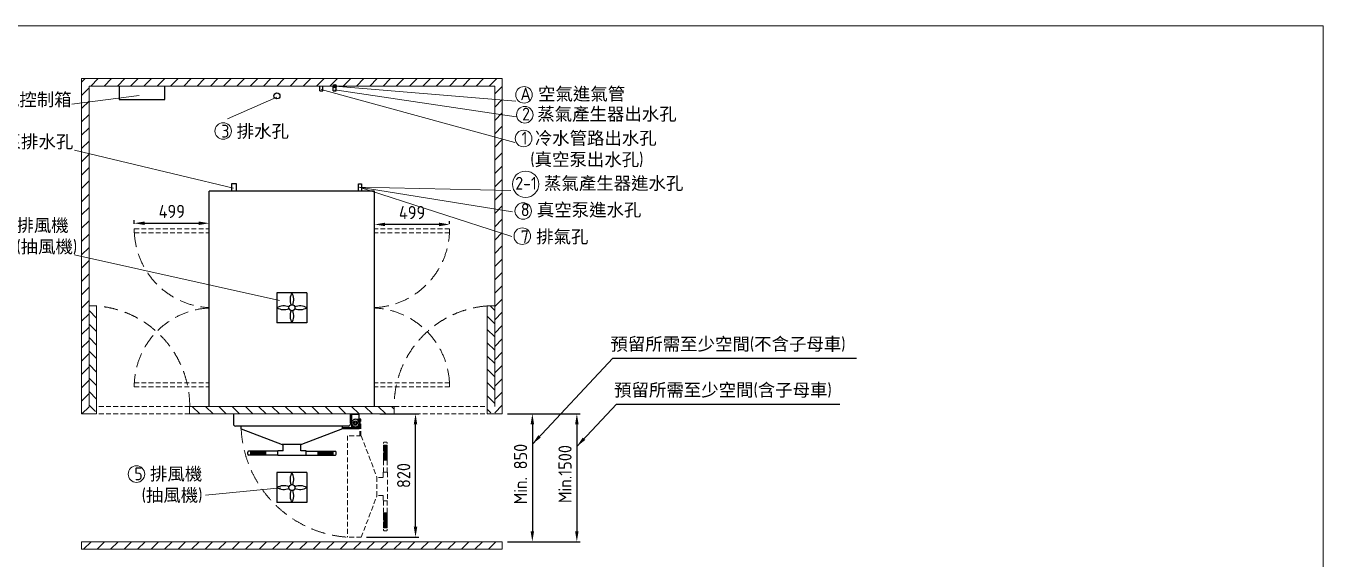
# Model space of a CAD drawing. Header units: millimetres. Extents: x -5848 to 27629, y 65 to 20714.
# Drawn here: x 18998 to 27629, y 5790 to 9335 of the extents above; entities that cross this region are included whole.
import ezdxf

# ---------------------------------------------------------------- set-up
doc = ezdxf.new("R2010")
doc.units = ezdxf.units.MM
doc.header["$MEASUREMENT"] = 0
doc.linetypes.add('HIDDEN', pattern=[9.525, 6.35, -3.175])
doc.layers.get('0').update_dxf_attribs({"lineweight": 25})
for name, color, linetype, lineweight in [('D', 3, 'Continuous', 13), ('F', 7, 'Continuous', 15), ('H', 2, 'HIDDEN', 15), ('S', 4, 'Continuous', 15)]:
    doc.layers.add(name, color=color, linetype=linetype, lineweight=lineweight)
doc.styles.get("Standard").update_dxf_attribs({"font": 'KAIU.TTF'})
doc.styles.add('STU25', font='isocp2.shx')
doc.dimstyles.new('STU25', dxfattribs={"dimscale": 35, "dimtxt": 2.5, "dimasz": 2, "dimexe": 0.6, "dimexo": 1, "dimgap": 1, "dimtad": 1, "dimdsep": 46, "dimtxsty": 'STU25', "dimcen": 2, "dimazin": 2, "dimtfac": 1, "dimtmove": 0, "dimatfit": 3, "dimfxl": 0, "dimtolj": 1, "dimtzin": 0, "dimarcsym": 0})
doc.dimstyles.new('STU25$7', dxfattribs={"dimscale": 35, "dimtxt": 2.5, "dimasz": 2, "dimexe": 1.25, "dimexo": 0.625, "dimgap": 1, "dimtad": 0, "dimdec": 4, "dimdsep": 46, "dimtxsty": 'STU25', "dimcen": 2.5, "dimazin": 2, "dimtfac": 1, "dimtdec": 4, "dimtmove": 0, "dimatfit": 3, "dimfxl": 0, "dimtolj": 1, "dimtzin": 0, "dimarcsym": 0})
pattern_1 = [(315, (238258.92, 22968.32), (44.194174, 44.194174), [])]

# ---------------------------------------------------------------- blocks, each defined once
blk = doc.blocks.new('*D13')
at = {"layer": 'D', "color": 0, "lineweight": -2}
for p, q in [((22203.1, 6755), (22388.9, 6755)), ((22367.9, 6685), (22367.9, 5975)), ((22203.1, 5905), (22388.9, 5905))]:
    blk.add_line(p, q, dxfattribs=at)
at = {"layer": 'D', "color": 0}
for points in [[(22379.6, 6685), (22356.2, 6685), (22367.9, 6755)], [(22356.2, 5975), (22379.6, 5975), (22367.9, 5905)]]:
    blk.add_solid(points, dxfattribs=at)
at = {"layer": 'Defpoints', "color": 0}
for p in [(22168.1, 6755), (22168.1, 5905), (22367.9, 5905)]:
    blk.add_point(p, dxfattribs=at)
at = {"layer": 'D', "color": 0, "insert": (22289.1, 6355), "char_height": 87.5, "attachment_point": 5, "rotation": 90, "style": 'STU25'}
blk.add_mtext('\\A1;{\\Fisocp2.shx;Min. 850}', dxfattribs=at)
blk = doc.blocks.new('*D14')
at = {"layer": 'D', "color": 0, "lineweight": -2}
for p, q in [((22203.1, 6755), (22685, 6755)), ((22664, 6685), (22664, 5975)), ((22203.1, 5905), (22685, 5905))]:
    blk.add_line(p, q, dxfattribs=at)
at = {"layer": 'D', "color": 0}
for points in [[(22675.7, 6685), (22652.3, 6685), (22664, 6755)], [(22652.3, 5975), (22675.7, 5975), (22664, 5905)]]:
    blk.add_solid(points, dxfattribs=at)
at = {"layer": 'Defpoints', "color": 0}
for p in [(22168.1, 6755), (22168.1, 5905), (22664, 5905)]:
    blk.add_point(p, dxfattribs=at)
at = {"layer": 'D', "color": 0, "insert": (22585.3, 6355), "char_height": 87.5, "attachment_point": 5, "rotation": 90, "style": 'STU25'}
blk.add_mtext('\\A1;{\\Fisocp2.shx;Min.1500}', dxfattribs=at)
blk = doc.blocks.new('*D16')
at = {"layer": 'D', "color": 0, "lineweight": -2}
for p, q in [((21353.1, 6755), (21611.5, 6755)), ((21590.5, 6005), (21590.5, 6685)), ((21264.3, 5935), (21611.5, 5935))]:
    blk.add_line(p, q, dxfattribs=at)
at = {"layer": 'D', "color": 0}
for points in [[(21602.1, 6685), (21578.8, 6685), (21590.5, 6755)], [(21578.8, 6005), (21602.1, 6005), (21590.5, 5935)]]:
    blk.add_solid(points, dxfattribs=at)
at = {"layer": 'Defpoints', "color": 0}
for p in [(21318.1, 6755), (21590.5, 6755), (21229.3, 5935)]:
    blk.add_point(p, dxfattribs=at)
at = {"layer": 'D', "color": 0, "insert": (21511.7, 6345), "char_height": 87.5, "attachment_point": 5, "rotation": 90, "style": 'STU25'}
blk.add_mtext('\\A1;820', dxfattribs=at)
blk = doc.blocks.new('*D18')
at = {"layer": 'D', "color": 0, "lineweight": -2}
for p, q in [((21318.1, 8020), (21318.1, 8036)), ((21817.1, 8020), (21817.1, 8036)), ((21747.1, 8015), (21388.1, 8015))]:
    blk.add_line(p, q, dxfattribs=at)
at = {"layer": 'D', "color": 0}
for points in [[(21388.1, 8026.6), (21388.1, 8003.3), (21318.1, 8015)], [(21747.1, 8003.3), (21747.1, 8026.6), (21817.1, 8015)]]:
    blk.add_solid(points, dxfattribs=at)
at = {"layer": 'Defpoints', "color": 0}
for p in [(21318.1, 8015), (21318.1, 7985), (21817.1, 7985)]:
    blk.add_point(p, dxfattribs=at)
at = {"layer": 'D', "color": 0, "insert": (21567.6, 8093.7), "char_height": 87.5, "attachment_point": 5, "style": 'STU25'}
blk.add_mtext('\\A1;499', dxfattribs=at)
blk = doc.blocks.new('*D19')
at = {"layer": 'D', "color": 0, "lineweight": -2}
for p, q in [((19719.1, 8020), (19719.1, 8043.9)), ((20218.1, 8020), (20218.1, 8043.9)), ((19789.1, 8022.9), (20148.1, 8022.9))]:
    blk.add_line(p, q, dxfattribs=at)
at = {"layer": 'D', "color": 0}
for points in [[(19789.1, 8034.5), (19789.1, 8011.2), (19719.1, 8022.9)], [(20148.1, 8011.2), (20148.1, 8034.5), (20218.1, 8022.9)]]:
    blk.add_solid(points, dxfattribs=at)
at = {"layer": 'Defpoints', "color": 0}
for p in [(19719.1, 7985), (20218.1, 8022.9), (20218.1, 7985)]:
    blk.add_point(p, dxfattribs=at)
at = {"layer": 'D', "color": 0, "insert": (19968.6, 8101.6), "char_height": 87.5, "attachment_point": 5, "style": 'STU25'}
blk.add_mtext('\\A1;499', dxfattribs=at)

msp = doc.modelspace()

# ---------------------------------------------------------------- hatches: boundary and pattern name
msp.add_hatch(color=256).paths.add_polyline_path([(21053.133, 8945.712, 1), (21053.133, 8924.19, 1)])
at = {"layer": 'H', "ltscale": 5}
h = msp.add_hatch(dxfattribs=at)
h.set_pattern_fill('ANSI31', color=256, scale=500, style=0)
h.set_pattern_definition([(45, (238258.92, 22968.32), (-44.194174, 44.194174), [])])
h.paths.add_polyline_path([(19418.133, 8934.951), (21042.372, 8934.951, -1), (21063.894, 8934.951), (22118.133, 8934.951), (22118.133, 6804.951), (22118.133, 6754.951), (22168.133, 6754.951), (22168.133, 8984.951), (19368.133, 8984.951), (19368.133, 6754.951), (19418.133, 6754.951), (19418.133, 6804.951), (19418.133, 7474.166)])
h = msp.add_hatch(dxfattribs=at)
h.set_pattern_fill('ANSI31', color=256, scale=20, angle=270, style=0)
h.set_pattern_definition([(315, (253429.08, 22902.813), (44.90128, 44.90128), [])])
h.paths.add_polyline_path([(19418.133, 7474.166), (19418.133, 6804.951), (19443.133, 6761.65), (19468.133, 6776.083), (19468.133, 7474.166)])
h = msp.add_hatch(dxfattribs=at)
h.set_pattern_fill('ANSI31', color=256, scale=500, angle=270, style=0)
h.set_pattern_definition(pattern_1)
h.paths.add_polyline_path([(22118.133, 7474.166), (22118.133, 6804.951), (22093.133, 6761.65), (22068.133, 6776.083), (22068.133, 7474.166)])
h = msp.add_hatch(dxfattribs=at)
h.set_pattern_fill('ANSI31', color=256, scale=500, angle=270, style=0)
h.set_pattern_definition(pattern_1)
h.paths.add_polyline_path([(20087.348, 6804.951), (20087.348, 6754.951), (21448.917, 6754.951), (21448.917, 6804.951)])
h = msp.add_hatch(dxfattribs=at)
h.set_pattern_fill('ANSI31', color=256, scale=20, style=0)
h.set_pattern_definition([(45, (237692.704, 22918.32), (-44.90128, 44.90128), [])])
h.paths.add_polyline_path([(19368.133, 5904.951), (19368.133, 5854.951), (22168.133, 5854.951), (22168.133, 5904.951)])

# ---------------------------------------------------------------- linework, layer by layer
for p, q in [((20954.466, 8902.576), (20954.466, 8934.951)), ((20954.466, 8902.576), (20974.466, 8902.576)), ((20974.466, 8902.576), (20974.466, 8934.951)), ((21043.133, 8902.576), (21043.133, 8934.951)), ((21043.133, 8902.576), (21063.133, 8902.576)), ((21063.133, 8902.576), (21063.133, 8934.951)), ((20365.237, 8285.951), (20365.237, 8235.951)), ((20399.237, 8285.951), (20365.237, 8285.951)), ((20399.237, 8235.951), (20399.237, 8285.951)), ((21211.362, 8285.951), (21231.362, 8285.951)), ((21211.362, 8235.951), (21211.362, 8285.951)), ((21231.362, 8285.951), (21231.362, 8235.951)), ((20218.133, 6804.951), (20218.133, 8235.951)), ((21318.133, 8235.951), (20218.133, 8235.951)), ((21318.133, 6804.951), (21318.133, 8235.951)), ((20668.133, 7560.951), (20668.133, 7360.951)), ((20868.133, 7560.951), (20668.133, 7560.951)), ((20868.133, 7560.951), (20868.133, 7360.951)), ((20868.133, 7360.951), (20668.133, 7360.951)), ((20379.133, 6754.951), (20379.133, 6686.951)), ((21157.133, 6754.951), (21157.133, 6686.951)), ((21157.133, 6693.951), (21157.133, 6749.951)), ((21157.133, 6749.951), (21165.133, 6749.951)), ((21215.133, 6749.951), (21165.133, 6749.951)), ((21165.133, 6749.951), (21165.133, 6693.951)), ((21165.133, 6693.951), (21165.133, 6749.951)), ((21215.133, 6693.951), (21215.133, 6749.951)), ((20421.133, 6673.951), (20392.133, 6673.951)), ((21144.133, 6673.951), (20421.133, 6673.951)), ((20431.133, 6654.831), (20431.133, 6673.951)), ((20431.133, 6654.831), (20704.133, 6550.951)), ((21105.133, 6654.831), (20832.133, 6550.951)), ((21105.133, 6654.831), (21105.133, 6673.951)), ((21105.133, 6664.951), (21215.133, 6664.951)), ((21105.133, 6656.951), (21215.133, 6656.951)), ((21165.133, 6693.951), (21157.133, 6693.951)), ((21165.133, 6693.951), (21165.133, 6664.951)), ((21215.133, 6664.951), (21165.133, 6664.951)), ((21215.133, 6693.951), (21215.133, 6664.951)), ((21215.133, 6656.951), (21215.133, 6664.951)), ((21227.133, 6718.951), (21219.133, 6718.951)), ((21219.133, 6718.951), (21219.133, 6668.951)), ((20474.026, 6487.201), (20474.026, 6500.601)), ((20674.026, 6506.601), (20480.026, 6506.601)), ((20674.026, 6481.201), (20480.026, 6481.201)), ((20494.026, 6495.623), (20505.004, 6506.601)), ((20494.026, 6497.623), (20503.004, 6506.601)), ((20494.026, 6493.623), (20507.004, 6506.601)), ((20494.026, 6489.623), (20511.004, 6506.601)), ((20494.026, 6491.623), (20509.004, 6506.601)), ((20494.026, 6499.623), (20501.004, 6506.601)), ((20494.026, 6505.623), (20495.004, 6506.601)), ((20494.026, 6503.623), (20497.004, 6506.601)), ((20494.026, 6501.623), (20499.004, 6506.601)), ((20494.026, 6483.623), (20517.004, 6506.601)), ((20494.026, 6485.623), (20515.004, 6506.601)), ((20494.026, 6487.623), (20513.004, 6506.601)), ((20494.026, 6481.623), (20519.004, 6506.601)), ((20494.026, 6481.201), (20494.026, 6506.601)), ((20517.84, 6481.201), (20494.026, 6505.014)), ((20515.84, 6481.201), (20494.026, 6503.014)), ((20513.84, 6481.201), (20494.026, 6501.014)), ((20511.84, 6481.201), (20494.026, 6499.014)), ((20509.84, 6481.201), (20494.026, 6497.014)), ((20507.84, 6481.201), (20494.026, 6495.014)), ((20505.84, 6481.201), (20494.026, 6493.014)), ((20503.84, 6481.201), (20494.026, 6491.014)), ((20501.84, 6481.201), (20494.026, 6489.014)), ((20499.84, 6481.201), (20494.026, 6487.014)), ((20497.84, 6481.201), (20494.026, 6485.014)), ((20495.84, 6481.201), (20494.026, 6483.014)), ((20519.84, 6481.201), (20494.44, 6506.601)), ((20495.604, 6481.201), (20521.004, 6506.601)), ((20521.84, 6481.201), (20496.44, 6506.601)), ((20497.604, 6481.201), (20523.004, 6506.601)), ((20523.84, 6481.201), (20498.44, 6506.601)), ((20499.604, 6481.201), (20525.004, 6506.601)), ((20525.84, 6481.201), (20500.44, 6506.601)), ((20501.604, 6481.201), (20527.004, 6506.601)), ((20527.84, 6481.201), (20502.44, 6506.601)), ((20503.604, 6481.201), (20529.004, 6506.601)), ((20529.84, 6481.201), (20504.44, 6506.601)), ((20505.604, 6481.201), (20531.004, 6506.601)), ((20531.84, 6481.201), (20506.44, 6506.601)), ((20507.604, 6481.201), (20533.004, 6506.601)), ((20533.84, 6481.201), (20508.44, 6506.601)), ((20509.604, 6481.201), (20535.004, 6506.601)), ((20535.84, 6481.201), (20510.44, 6506.601)), ((20511.604, 6481.201), (20537.004, 6506.601)), ((20537.84, 6481.201), (20512.44, 6506.601)), ((20513.604, 6481.201), (20539.004, 6506.601)), ((20539.84, 6481.201), (20514.44, 6506.601)), ((20515.604, 6481.201), (20541.004, 6506.601)), ((20541.84, 6481.201), (20516.44, 6506.601)), ((20517.604, 6481.201), (20543.004, 6506.601)), ((20543.84, 6481.201), (20518.44, 6506.601)), ((20519.604, 6481.201), (20545.004, 6506.601)), ((20545.84, 6481.201), (20520.44, 6506.601)), ((20521.604, 6481.201), (20547.004, 6506.601)), ((20547.84, 6481.201), (20522.44, 6506.601)), ((20523.604, 6481.201), (20549.004, 6506.601)), ((20549.84, 6481.201), (20524.44, 6506.601)), ((20525.604, 6481.201), (20551.004, 6506.601)), ((20551.84, 6481.201), (20526.44, 6506.601)), ((20527.604, 6481.201), (20553.004, 6506.601)), ((20553.84, 6481.201), (20528.44, 6506.601)), ((20529.604, 6481.201), (20555.004, 6506.601)), ((20555.84, 6481.201), (20530.44, 6506.601)), ((20531.604, 6481.201), (20557.004, 6506.601)), ((20557.84, 6481.201), (20532.44, 6506.601)), ((20533.604, 6481.201), (20559.004, 6506.601)), ((20559.84, 6481.201), (20534.44, 6506.601)), ((20535.604, 6481.201), (20561.004, 6506.601)), ((20561.84, 6481.201), (20536.44, 6506.601)), ((20537.604, 6481.201), (20563.004, 6506.601)), ((20563.84, 6481.201), (20538.44, 6506.601)), ((20539.604, 6481.201), (20565.004, 6506.601)), ((20565.84, 6481.201), (20540.44, 6506.601)), ((20541.604, 6481.201), (20567.004, 6506.601)), ((20567.84, 6481.201), (20542.44, 6506.601)), ((20543.604, 6481.201), (20569.004, 6506.601)), ((20569.84, 6481.201), (20544.44, 6506.601)), ((20545.604, 6481.201), (20571.004, 6506.601)), ((20571.84, 6481.201), (20546.44, 6506.601)), ((20547.604, 6481.201), (20573.004, 6506.601)), ((20573.84, 6481.201), (20548.44, 6506.601)), ((20549.604, 6481.201), (20575.004, 6506.601)), ((20575.84, 6481.201), (20550.44, 6506.601)), ((20551.604, 6481.201), (20577.004, 6506.601)), ((20577.84, 6481.201), (20552.44, 6506.601)), ((20553.604, 6481.201), (20579.004, 6506.601)), ((20579.84, 6481.201), (20554.44, 6506.601)), ((20555.604, 6481.201), (20581.004, 6506.601)), ((20581.84, 6481.201), (20556.44, 6506.601)), ((20557.604, 6481.201), (20583.004, 6506.601)), ((20583.84, 6481.201), (20558.44, 6506.601)), ((20559.604, 6481.201), (20585.004, 6506.601)), ((20585.84, 6481.201), (20560.44, 6506.601)), ((20561.604, 6481.201), (20587.004, 6506.601)), ((20587.84, 6481.201), (20562.44, 6506.601)), ((20563.604, 6481.201), (20589.004, 6506.601)), ((20589.84, 6481.201), (20564.44, 6506.601)), ((20565.604, 6481.201), (20591.004, 6506.601)), ((20591.84, 6481.201), (20566.44, 6506.601)), ((20567.604, 6481.201), (20593.004, 6506.601)), ((20593.84, 6481.201), (20568.44, 6506.601)), ((20569.604, 6481.201), (20594.026, 6505.623)), ((20594.026, 6483.014), (20570.44, 6506.601)), ((20571.604, 6481.201), (20594.026, 6503.623)), ((20594.026, 6485.014), (20572.44, 6506.601)), ((20573.604, 6481.201), (20594.026, 6501.623)), ((20594.026, 6487.014), (20574.44, 6506.601)), ((20575.604, 6481.201), (20594.026, 6499.623)), ((20594.026, 6489.014), (20576.44, 6506.601)), ((20577.604, 6481.201), (20594.026, 6497.623)), ((20594.026, 6491.014), (20578.44, 6506.601)), ((20579.604, 6481.201), (20594.026, 6495.623)), ((20594.026, 6493.014), (20580.44, 6506.601)), ((20581.604, 6481.201), (20594.026, 6493.623)), ((20594.026, 6495.014), (20582.44, 6506.601)), ((20583.604, 6481.201), (20594.026, 6491.623)), ((20594.026, 6497.014), (20584.44, 6506.601)), ((20585.604, 6481.201), (20594.026, 6489.623)), ((20594.026, 6499.014), (20586.44, 6506.601)), ((20587.604, 6481.201), (20594.026, 6487.623)), ((20594.026, 6501.014), (20588.44, 6506.601)), ((20589.604, 6481.201), (20594.026, 6485.623)), ((20594.026, 6503.014), (20590.44, 6506.601)), ((20591.604, 6481.201), (20594.026, 6483.623)), ((20594.026, 6505.014), (20592.44, 6506.601)), ((20594.026, 6481.201), (20594.026, 6506.601)), ((20709.133, 6508.901), (20674.026, 6508.901)), ((20674.026, 6478.901), (20674.026, 6508.901)), ((20674.026, 6481.201), (20674.026, 6506.601)), ((20861.133, 6478.901), (20674.026, 6478.901)), ((20832.133, 6550.951), (20704.133, 6550.951)), ((20709.133, 6508.901), (20709.133, 6550.951)), ((20827.133, 6508.901), (20827.133, 6550.951)), ((20861.133, 6508.901), (20827.133, 6508.901)), ((20863.133, 6480.901), (20863.133, 6506.901)), ((20863.133, 6506.601), (21057.133, 6506.601)), ((20863.133, 6481.201), (21057.133, 6481.201)), ((20943.133, 6489.014), (20960.719, 6506.601)), ((20943.133, 6505.014), (20944.719, 6506.601)), ((20943.133, 6499.014), (20950.719, 6506.601)), ((20943.133, 6501.014), (20948.719, 6506.601)), ((20943.133, 6503.014), (20946.719, 6506.601)), ((20943.133, 6493.014), (20956.719, 6506.601)), ((20943.133, 6495.014), (20954.719, 6506.601)), ((20943.133, 6497.014), (20952.719, 6506.601)), ((20943.133, 6491.014), (20958.719, 6506.601)), ((20943.133, 6481.201), (20943.133, 6506.601)), ((20943.133, 6483.014), (20966.719, 6506.601)), ((20943.133, 6485.014), (20964.719, 6506.601)), ((20943.133, 6487.014), (20962.719, 6506.601)), ((20967.555, 6481.201), (20943.133, 6505.623)), ((20965.555, 6481.201), (20943.133, 6503.623)), ((20963.555, 6481.201), (20943.133, 6501.623)), ((20961.555, 6481.201), (20943.133, 6499.623)), ((20959.555, 6481.201), (20943.133, 6497.623)), ((20957.555, 6481.201), (20943.133, 6495.623)), ((20955.555, 6481.201), (20943.133, 6493.623)), ((20953.555, 6481.201), (20943.133, 6491.623)), ((20951.555, 6481.201), (20943.133, 6489.623)), ((20949.555, 6481.201), (20943.133, 6487.623)), ((20947.555, 6481.201), (20943.133, 6485.623)), ((20945.555, 6481.201), (20943.133, 6483.623)), ((20943.319, 6481.201), (20968.719, 6506.601)), ((20969.555, 6481.201), (20944.155, 6506.601)), ((20945.319, 6481.201), (20970.719, 6506.601)), ((20971.555, 6481.201), (20946.155, 6506.601)), ((20947.319, 6481.201), (20972.719, 6506.601)), ((20973.555, 6481.201), (20948.155, 6506.601)), ((20949.319, 6481.201), (20974.719, 6506.601)), ((20975.555, 6481.201), (20950.155, 6506.601)), ((20951.319, 6481.201), (20976.719, 6506.601)), ((20977.555, 6481.201), (20952.155, 6506.601)), ((20953.319, 6481.201), (20978.719, 6506.601)), ((20979.555, 6481.201), (20954.155, 6506.601)), ((20955.319, 6481.201), (20980.719, 6506.601)), ((20981.555, 6481.201), (20956.155, 6506.601)), ((20957.319, 6481.201), (20982.719, 6506.601)), ((20983.555, 6481.201), (20958.155, 6506.601)), ((20959.319, 6481.201), (20984.719, 6506.601)), ((20985.555, 6481.201), (20960.155, 6506.601)), ((20961.319, 6481.201), (20986.719, 6506.601)), ((20987.555, 6481.201), (20962.155, 6506.601)), ((20963.319, 6481.201), (20988.719, 6506.601)), ((20989.555, 6481.201), (20964.155, 6506.601)), ((20965.319, 6481.201), (20990.719, 6506.601)), ((20991.555, 6481.201), (20966.155, 6506.601)), ((20967.319, 6481.201), (20992.719, 6506.601)), ((20993.555, 6481.201), (20968.155, 6506.601)), ((20969.319, 6481.201), (20994.719, 6506.601)), ((20995.555, 6481.201), (20970.155, 6506.601)), ((20971.319, 6481.201), (20996.719, 6506.601)), ((20997.555, 6481.201), (20972.155, 6506.601)), ((20973.319, 6481.201), (20998.719, 6506.601)), ((20999.555, 6481.201), (20974.155, 6506.601)), ((20975.319, 6481.201), (21000.719, 6506.601)), ((21001.555, 6481.201), (20976.155, 6506.601)), ((20977.319, 6481.201), (21002.719, 6506.601)), ((21003.555, 6481.201), (20978.155, 6506.601)), ((20979.319, 6481.201), (21004.719, 6506.601)), ((21005.555, 6481.201), (20980.155, 6506.601)), ((20981.319, 6481.201), (21006.719, 6506.601)), ((21007.555, 6481.201), (20982.155, 6506.601)), ((20983.319, 6481.201), (21008.719, 6506.601)), ((21009.555, 6481.201), (20984.155, 6506.601)), ((20985.319, 6481.201), (21010.719, 6506.601)), ((21011.555, 6481.201), (20986.155, 6506.601)), ((20987.319, 6481.201), (21012.719, 6506.601)), ((21013.555, 6481.201), (20988.155, 6506.601)), ((20989.319, 6481.201), (21014.719, 6506.601)), ((21015.555, 6481.201), (20990.155, 6506.601)), ((20991.319, 6481.201), (21016.719, 6506.601)), ((21017.555, 6481.201), (20992.155, 6506.601)), ((20993.319, 6481.201), (21018.719, 6506.601)), ((21019.555, 6481.201), (20994.155, 6506.601)), ((20995.319, 6481.201), (21020.719, 6506.601)), ((21021.555, 6481.201), (20996.155, 6506.601)), ((20997.319, 6481.201), (21022.719, 6506.601)), ((21023.555, 6481.201), (20998.155, 6506.601)), ((20999.319, 6481.201), (21024.719, 6506.601)), ((21025.555, 6481.201), (21000.155, 6506.601)), ((21001.319, 6481.201), (21026.719, 6506.601)), ((21027.555, 6481.201), (21002.155, 6506.601)), ((21003.319, 6481.201), (21028.719, 6506.601)), ((21029.555, 6481.201), (21004.155, 6506.601)), ((21005.319, 6481.201), (21030.719, 6506.601)), ((21031.555, 6481.201), (21006.155, 6506.601)), ((21007.319, 6481.201), (21032.719, 6506.601)), ((21033.555, 6481.201), (21008.155, 6506.601)), ((21009.319, 6481.201), (21034.719, 6506.601)), ((21035.555, 6481.201), (21010.155, 6506.601)), ((21011.319, 6481.201), (21036.719, 6506.601)), ((21037.555, 6481.201), (21012.155, 6506.601)), ((21013.319, 6481.201), (21038.719, 6506.601)), ((21039.555, 6481.201), (21014.155, 6506.601)), ((21015.319, 6481.201), (21040.719, 6506.601)), ((21041.555, 6481.201), (21016.155, 6506.601)), ((21017.319, 6481.201), (21042.719, 6506.601)), ((21043.133, 6481.623), (21018.155, 6506.601)), ((21019.319, 6481.201), (21043.133, 6505.014)), ((21043.133, 6483.623), (21020.155, 6506.601)), ((21021.319, 6481.201), (21043.133, 6503.014)), ((21043.133, 6485.623), (21022.155, 6506.601)), ((21023.319, 6481.201), (21043.133, 6501.014)), ((21043.133, 6487.623), (21024.155, 6506.601)), ((21025.319, 6481.201), (21043.133, 6499.014)), ((21043.133, 6489.623), (21026.155, 6506.601)), ((21027.319, 6481.201), (21043.133, 6497.014)), ((21043.133, 6491.623), (21028.155, 6506.601)), ((21029.319, 6481.201), (21043.133, 6495.014)), ((21043.133, 6493.623), (21030.155, 6506.601)), ((21031.319, 6481.201), (21043.133, 6493.014)), ((21043.133, 6495.623), (21032.155, 6506.601)), ((21033.319, 6481.201), (21043.133, 6491.014)), ((21043.133, 6497.623), (21034.155, 6506.601)), ((21035.319, 6481.201), (21043.133, 6489.014)), ((21043.133, 6499.623), (21036.155, 6506.601)), ((21037.319, 6481.201), (21043.133, 6487.014)), ((21043.133, 6501.623), (21038.155, 6506.601)), ((21039.319, 6481.201), (21043.133, 6485.014)), ((21043.133, 6503.623), (21040.155, 6506.601)), ((21041.319, 6481.201), (21043.133, 6483.014)), ((21043.133, 6505.623), (21042.155, 6506.601)), ((21043.133, 6481.201), (21043.133, 6506.601)), ((21063.133, 6487.201), (21063.133, 6500.601)), ((20668.133, 6364.951), (20668.133, 6164.951)), ((20868.133, 6364.951), (20668.133, 6364.951)), ((20868.133, 6364.951), (20868.133, 6164.951)), ((20868.133, 6164.951), (20668.133, 6164.951))]:
    msp.add_line(p, q)
msp.add_lwpolyline([(19618.83, 8934.951), (19618.83, 8845.353), (19923.518, 8845.353), (19923.518, 8934.951)])
for centre, radius in [((21053.133, 8934.951), 10.761), ((20668.133, 8869.951), 20), ((20768.133, 7460.951), 20), ((20768.133, 7460.951), 20), ((20768.133, 7460.951), 20), ((20768.133, 7460.951), 20), ((21190.133, 6693.951), 14), ((21190.133, 6693.951), 8), ((20768.133, 6264.951), 20), ((20768.133, 6264.951), 20), ((20768.133, 6264.951), 20), ((20768.133, 6264.951), 20)]:
    msp.add_circle(centre, radius)
for centre, radius, start, end in [((20849.157, 7515.075), 93.11, 150.4818019, 201.9770324), ((20687.108, 7515.075), 93.11, 338.0229676, 29.5181981), ((20714.008, 7379.926), 93.11, 68.0229676, 119.5181981), ((20714.008, 7541.975), 93.11, 240.4818019, 291.9770324), ((20849.157, 7406.826), 93.11, 158.0229676, 209.5181981), ((20687.108, 7406.826), 93.11, 330.4818019, 21.9770324), ((20822.257, 7379.926), 93.11, 60.4818019, 111.9770324), ((20822.257, 7541.975), 93.11, 248.0229676, 299.5181981), ((20392.133, 6686.951), 13, 180, 270), ((21144.133, 6686.951), 13, 270, 0), ((21190.133, 6693.951), 25, 0, 180), ((21190.133, 6693.951), 25, 180, 0), ((20480.026, 6500.601), 6, 90, 180), ((20480.026, 6487.201), 6, 180, 270), ((20861.133, 6506.901), 2, 0, 90), ((20861.133, 6480.901), 2, 270, 0), ((21057.133, 6500.601), 6, 0, 90), ((21057.133, 6487.201), 6, 270, 0), ((20849.157, 6319.075), 93.11, 150.4818019, 201.9770324), ((20687.108, 6319.075), 93.11, 338.0229676, 29.5181981), ((20714.008, 6183.926), 93.11, 68.0229676, 119.5181981), ((20714.008, 6345.975), 93.11, 240.4818019, 291.9770324), ((20849.157, 6210.826), 93.11, 158.0229676, 209.5181981), ((20687.108, 6210.826), 93.11, 330.4818019, 21.9770324), ((20822.257, 6183.926), 93.11, 60.4818019, 111.9770324), ((20822.257, 6345.975), 93.11, 248.0229676, 299.5181981)]:
    msp.add_arc(centre, radius, start, end)
at = {"layer": 'D'}
for p, q in [((20963.242, 8912.829), (22251.906, 8558.901)), ((21053.133, 8934.951), (22257.897, 8835.781)), ((21054.072, 8910.094), (22260.041, 8729.658)), ((19751.823, 8871.848), (19303.05, 8814.303)), ((20668.133, 8860.515), (20340.462, 8717.192)), ((20378.974, 8256.123), (19321.032, 8507.993)), ((21216.558, 8261.898), (22225.461, 8241.73)), ((21216.558, 8261.898), (22236.236, 8098.031)), ((21216.558, 8261.898), (22232.239, 7935.202)), ((20685.855, 7509.937), (19322.372, 7812.055)), ((20694.743, 6264.019), (20192.759, 6214.998))]:
    msp.add_line(p, q, dxfattribs=at)
for centre, radius in [((22312.54, 8876.955), 55), ((22317.572, 8744.434), 55), ((20310.688, 8636.306), 55), ((22309.536, 8586.537), 55), ((22323.103, 8282.248), 87.5), ((22307.114, 8104.325), 55), ((22300.926, 7937.064), 55), ((19733.629, 6354.623), 55)]:
    msp.add_circle(centre, radius, dxfattribs=at)
at = {"layer": 'F', "color": 6}
msp.add_lwpolyline([(14444.319, 9334.972), (14444.319, 64.972), (27629.319, 64.972), (27629.319, 9334.972)], close=True, dxfattribs=at)
msp.add_lwpolyline([(14444.319, 9334.972), (14444.319, 64.972), (27629.319, 64.972), (27629.319, 9334.972)], close=True, dxfattribs=at)
at = {"layer": 'H', "ltscale": 5}
for p, q in [((19719.133, 7959.951), (19719.133, 7984.951)), ((19719.133, 7984.951), (20218.133, 7984.951)), ((19719.133, 7959.951), (20218.133, 7959.951)), ((21817.133, 7984.951), (21318.133, 7984.951)), ((21817.133, 7959.951), (21318.133, 7959.951)), ((21817.133, 7959.951), (21817.133, 7984.951)), ((19719.133, 6960.951), (20218.133, 6960.951)), ((19719.133, 6960.951), (19719.133, 6935.951)), ((19719.133, 6935.951), (20218.133, 6935.951)), ((21817.133, 6960.951), (21318.133, 6960.951)), ((21817.133, 6935.951), (21318.133, 6935.951)), ((21817.133, 6960.951), (21817.133, 6935.951)), ((20087.348, 6804.951), (19468.133, 6804.951)), ((20087.348, 6754.951), (19468.133, 6754.951)), ((21448.917, 6804.951), (22068.133, 6804.951)), ((21448.917, 6754.951), (22068.133, 6754.951)), ((21190.133, 6718.951), (21219.133, 6718.951)), ((21190.133, 6668.951), (21219.133, 6668.951)), ((21219.133, 6608.951), (21219.133, 6718.951)), ((21227.133, 6608.951), (21227.133, 6718.951)), ((21138.133, 6608.951), (21138.133, 5934.951)), ((21229.253, 6608.951), (21138.133, 6608.951)), ((21229.253, 6608.951), (21333.133, 6335.951)), ((21377.483, 6366.951), (21377.483, 6560.951)), ((21396.883, 6566.951), (21383.483, 6566.951)), ((21402.883, 6366.951), (21402.883, 6560.951)), ((21400.46, 6546.951), (21377.483, 6523.974)), ((21398.46, 6546.951), (21377.483, 6525.974)), ((21396.46, 6546.951), (21377.483, 6527.974)), ((21402.46, 6546.951), (21377.483, 6521.974)), ((21402.883, 6546.951), (21377.483, 6546.951)), ((21388.46, 6546.951), (21377.483, 6535.974)), ((21386.46, 6546.951), (21377.483, 6537.974)), ((21390.46, 6546.951), (21377.483, 6533.974)), ((21392.46, 6546.951), (21377.483, 6531.974)), ((21384.46, 6546.951), (21377.483, 6539.974)), ((21378.46, 6546.951), (21377.483, 6545.974)), ((21380.46, 6546.951), (21377.483, 6543.974)), ((21382.46, 6546.951), (21377.483, 6541.974)), ((21394.46, 6546.951), (21377.483, 6529.974)), ((21402.883, 6521.137), (21377.483, 6546.537)), ((21402.883, 6545.374), (21377.483, 6519.974)), ((21402.883, 6519.137), (21377.483, 6544.537)), ((21402.883, 6543.374), (21377.483, 6517.974)), ((21402.883, 6517.137), (21377.483, 6542.537)), ((21402.883, 6541.374), (21377.483, 6515.974)), ((21402.883, 6515.137), (21377.483, 6540.537)), ((21402.883, 6539.374), (21377.483, 6513.974)), ((21402.883, 6513.137), (21377.483, 6538.537)), ((21402.883, 6537.374), (21377.483, 6511.974)), ((21402.883, 6511.137), (21377.483, 6536.537)), ((21402.883, 6535.374), (21377.483, 6509.974)), ((21402.883, 6509.137), (21377.483, 6534.537)), ((21402.883, 6533.374), (21377.483, 6507.974)), ((21402.883, 6507.137), (21377.483, 6532.537)), ((21402.883, 6531.374), (21377.483, 6505.974)), ((21402.883, 6505.137), (21377.483, 6530.537)), ((21402.883, 6529.374), (21377.483, 6503.974)), ((21402.883, 6503.137), (21377.483, 6528.537)), ((21402.883, 6527.374), (21377.483, 6501.974)), ((21402.883, 6501.137), (21377.483, 6526.537)), ((21402.883, 6525.374), (21377.483, 6499.974)), ((21402.883, 6499.137), (21377.483, 6524.537)), ((21402.883, 6523.374), (21377.483, 6497.974)), ((21402.883, 6497.137), (21377.483, 6522.537)), ((21402.883, 6521.374), (21377.483, 6495.974)), ((21402.883, 6495.137), (21377.483, 6520.537)), ((21402.883, 6519.374), (21377.483, 6493.974)), ((21402.883, 6493.137), (21377.483, 6518.537)), ((21402.883, 6517.374), (21377.483, 6491.974)), ((21402.883, 6491.137), (21377.483, 6516.537)), ((21402.883, 6515.374), (21377.483, 6489.974)), ((21402.883, 6489.137), (21377.483, 6514.537)), ((21402.883, 6513.374), (21377.483, 6487.974)), ((21402.883, 6487.137), (21377.483, 6512.537)), ((21402.883, 6511.374), (21377.483, 6485.974)), ((21402.883, 6485.137), (21377.483, 6510.537)), ((21402.883, 6509.374), (21377.483, 6483.974)), ((21402.883, 6483.137), (21377.483, 6508.537)), ((21402.883, 6507.374), (21377.483, 6481.974)), ((21402.883, 6481.137), (21377.483, 6506.537)), ((21402.883, 6505.374), (21377.483, 6479.974)), ((21402.883, 6479.137), (21377.483, 6504.537)), ((21402.883, 6503.374), (21377.483, 6477.974)), ((21402.883, 6477.137), (21377.483, 6502.537)), ((21402.883, 6501.374), (21377.483, 6475.974)), ((21402.883, 6475.137), (21377.483, 6500.537)), ((21402.883, 6499.374), (21377.483, 6473.974)), ((21402.883, 6473.137), (21377.483, 6498.537)), ((21402.883, 6497.374), (21377.483, 6471.974)), ((21402.883, 6471.137), (21377.483, 6496.537)), ((21402.883, 6495.374), (21377.483, 6469.974)), ((21402.883, 6469.137), (21377.483, 6494.537)), ((21402.883, 6493.374), (21377.483, 6467.974)), ((21402.883, 6467.137), (21377.483, 6492.537)), ((21402.883, 6491.374), (21377.483, 6465.974)), ((21402.883, 6465.137), (21377.483, 6490.537)), ((21402.883, 6489.374), (21377.483, 6463.974)), ((21402.883, 6463.137), (21377.483, 6488.537)), ((21402.883, 6487.374), (21377.483, 6461.974)), ((21402.883, 6461.137), (21377.483, 6486.537)), ((21402.883, 6485.374), (21377.483, 6459.974)), ((21402.883, 6459.137), (21377.483, 6484.537)), ((21402.883, 6483.374), (21377.483, 6457.974)), ((21402.883, 6457.137), (21377.483, 6482.537)), ((21402.883, 6481.374), (21377.483, 6455.974)), ((21402.883, 6455.137), (21377.483, 6480.537)), ((21402.883, 6479.374), (21377.483, 6453.974)), ((21402.883, 6453.137), (21377.483, 6478.537)), ((21402.883, 6477.374), (21377.483, 6451.974)), ((21402.883, 6451.137), (21377.483, 6476.537)), ((21402.883, 6475.374), (21377.483, 6449.974)), ((21402.883, 6449.137), (21377.483, 6474.537)), ((21402.883, 6473.374), (21377.483, 6447.974)), ((21402.883, 6523.137), (21379.069, 6546.951)), ((21402.883, 6525.137), (21381.069, 6546.951)), ((21402.883, 6527.137), (21383.069, 6546.951)), ((21402.883, 6529.137), (21385.069, 6546.951)), ((21402.883, 6531.137), (21387.069, 6546.951)), ((21402.883, 6533.137), (21389.069, 6546.951)), ((21402.883, 6535.137), (21391.069, 6546.951)), ((21402.883, 6537.137), (21393.069, 6546.951)), ((21402.883, 6539.137), (21395.069, 6546.951)), ((21402.883, 6541.137), (21397.069, 6546.951)), ((21402.883, 6543.137), (21399.069, 6546.951)), ((21402.883, 6545.137), (21401.069, 6546.951)), ((21402.883, 6447.137), (21377.483, 6472.537)), ((21401.069, 6446.951), (21377.483, 6470.537)), ((21399.069, 6446.951), (21377.483, 6468.537)), ((21397.069, 6446.951), (21377.483, 6466.537)), ((21395.069, 6446.951), (21377.483, 6464.537)), ((21393.069, 6446.951), (21377.483, 6462.537)), ((21391.069, 6446.951), (21377.483, 6460.537)), ((21389.069, 6446.951), (21377.483, 6458.537)), ((21387.069, 6446.951), (21377.483, 6456.537)), ((21385.069, 6446.951), (21377.483, 6454.537)), ((21383.069, 6446.951), (21377.483, 6452.537)), ((21381.069, 6446.951), (21377.483, 6450.537)), ((21379.069, 6446.951), (21377.483, 6448.537)), ((21402.883, 6446.951), (21377.483, 6446.951)), ((21402.883, 6471.374), (21378.46, 6446.951)), ((21402.883, 6469.374), (21380.46, 6446.951)), ((21402.883, 6467.374), (21382.46, 6446.951)), ((21402.883, 6465.374), (21384.46, 6446.951)), ((21402.883, 6463.374), (21386.46, 6446.951)), ((21402.883, 6461.374), (21388.46, 6446.951)), ((21402.883, 6459.374), (21390.46, 6446.951)), ((21402.883, 6457.374), (21392.46, 6446.951)), ((21402.883, 6455.374), (21394.46, 6446.951)), ((21402.883, 6453.374), (21396.46, 6446.951)), ((21402.883, 6451.374), (21398.46, 6446.951)), ((21402.883, 6449.374), (21400.46, 6446.951)), ((21333.133, 6335.951), (21333.133, 6207.951)), ((21333.133, 6335.951), (21333.133, 6207.951)), ((21375.183, 6330.951), (21333.133, 6330.951)), ((21375.183, 6364.951), (21375.183, 6330.951)), ((21403.183, 6366.951), (21377.183, 6366.951)), ((21405.183, 6364.951), (21405.183, 6177.845)), ((21229.253, 5934.951), (21333.133, 6207.951)), ((21375.183, 6212.951), (21333.133, 6212.951)), ((21375.183, 6212.951), (21375.183, 6177.845)), ((21405.183, 6177.845), (21375.183, 6177.845)), ((21402.883, 6177.845), (21377.483, 6177.845)), ((21377.483, 6177.845), (21377.483, 5983.845)), ((21402.883, 6177.845), (21402.883, 5983.845)), ((21402.883, 6097.845), (21377.483, 6097.845)), ((21401.069, 6097.845), (21377.483, 6074.258)), ((21399.069, 6097.845), (21377.483, 6076.258)), ((21397.069, 6097.845), (21377.483, 6078.258)), ((21379.069, 6097.845), (21377.483, 6096.258)), ((21385.069, 6097.845), (21377.483, 6090.258)), ((21383.069, 6097.845), (21377.483, 6092.258)), ((21381.069, 6097.845), (21377.483, 6094.258)), ((21391.069, 6097.845), (21377.483, 6084.258)), ((21389.069, 6097.845), (21377.483, 6086.258)), ((21387.069, 6097.845), (21377.483, 6088.258)), ((21395.069, 6097.845), (21377.483, 6080.258)), ((21393.069, 6097.845), (21377.483, 6082.258)), ((21402.883, 6097.658), (21377.483, 6072.258)), ((21402.883, 6071.422), (21377.483, 6096.822)), ((21402.883, 6095.658), (21377.483, 6070.258)), ((21402.883, 6069.422), (21377.483, 6094.822)), ((21402.883, 6093.658), (21377.483, 6068.258)), ((21402.883, 6067.422), (21377.483, 6092.822)), ((21402.883, 6091.658), (21377.483, 6066.258)), ((21402.883, 6065.422), (21377.483, 6090.822)), ((21402.883, 6089.658), (21377.483, 6064.258)), ((21402.883, 6063.422), (21377.483, 6088.822)), ((21402.883, 6087.658), (21377.483, 6062.258)), ((21402.883, 6061.422), (21377.483, 6086.822)), ((21402.883, 6085.658), (21377.483, 6060.258)), ((21402.883, 6059.422), (21377.483, 6084.822)), ((21402.883, 6083.658), (21377.483, 6058.258)), ((21402.883, 6057.422), (21377.483, 6082.822)), ((21402.883, 6081.658), (21377.483, 6056.258)), ((21402.883, 6055.422), (21377.483, 6080.822)), ((21402.883, 6079.658), (21377.483, 6054.258)), ((21402.883, 6053.422), (21377.483, 6078.822)), ((21402.883, 6077.658), (21377.483, 6052.258)), ((21402.883, 6051.422), (21377.483, 6076.822)), ((21402.883, 6075.658), (21377.483, 6050.258)), ((21402.883, 6049.422), (21377.483, 6074.822)), ((21402.883, 6073.658), (21377.483, 6048.258)), ((21402.883, 6047.422), (21377.483, 6072.822)), ((21402.883, 6071.658), (21377.483, 6046.258)), ((21402.883, 6045.422), (21377.483, 6070.822)), ((21402.883, 6069.658), (21377.483, 6044.258)), ((21402.883, 6043.422), (21377.483, 6068.822)), ((21402.883, 6067.658), (21377.483, 6042.258)), ((21402.883, 6041.422), (21377.483, 6066.822)), ((21402.883, 6065.658), (21377.483, 6040.258)), ((21402.883, 6039.422), (21377.483, 6064.822)), ((21402.883, 6063.658), (21377.483, 6038.258)), ((21402.883, 6037.422), (21377.483, 6062.822)), ((21402.883, 6061.658), (21377.483, 6036.258)), ((21402.883, 6035.422), (21377.483, 6060.822)), ((21402.883, 6059.658), (21377.483, 6034.258)), ((21402.883, 6033.422), (21377.483, 6058.822)), ((21402.883, 6057.658), (21377.483, 6032.258)), ((21402.883, 6031.422), (21377.483, 6056.822)), ((21402.883, 6055.658), (21377.483, 6030.258)), ((21402.883, 6029.422), (21377.483, 6054.822)), ((21402.883, 6053.658), (21377.483, 6028.258)), ((21402.883, 6027.422), (21377.483, 6052.822)), ((21402.883, 6051.658), (21377.483, 6026.258)), ((21402.883, 6025.422), (21377.483, 6050.822)), ((21402.883, 6049.658), (21377.483, 6024.258)), ((21402.883, 6023.422), (21377.483, 6048.822)), ((21402.883, 6047.658), (21377.483, 6022.258)), ((21402.883, 6021.422), (21377.483, 6046.822)), ((21402.883, 6045.658), (21377.483, 6020.258)), ((21402.883, 6019.422), (21377.483, 6044.822)), ((21402.883, 6043.658), (21377.483, 6018.258)), ((21402.883, 6017.422), (21377.483, 6042.822)), ((21402.883, 6073.422), (21378.46, 6097.845)), ((21402.883, 6075.422), (21380.46, 6097.845)), ((21402.883, 6077.422), (21382.46, 6097.845)), ((21402.883, 6079.422), (21384.46, 6097.845)), ((21402.883, 6081.422), (21386.46, 6097.845)), ((21402.883, 6083.422), (21388.46, 6097.845)), ((21402.883, 6085.422), (21390.46, 6097.845)), ((21402.883, 6087.422), (21392.46, 6097.845)), ((21402.883, 6089.422), (21394.46, 6097.845)), ((21402.883, 6091.422), (21396.46, 6097.845)), ((21402.883, 6093.422), (21398.46, 6097.845)), ((21402.883, 6095.422), (21400.46, 6097.845)), ((21402.883, 6041.658), (21377.483, 6016.258)), ((21402.883, 6015.422), (21377.483, 6040.822)), ((21402.883, 6039.658), (21377.483, 6014.258)), ((21402.883, 6013.422), (21377.483, 6038.822)), ((21402.883, 6037.658), (21377.483, 6012.258)), ((21402.883, 6011.422), (21377.483, 6036.822)), ((21402.883, 6035.658), (21377.483, 6010.258)), ((21402.883, 6009.422), (21377.483, 6034.822)), ((21402.883, 6033.658), (21377.483, 6008.258)), ((21402.883, 6007.422), (21377.483, 6032.822)), ((21402.883, 6031.658), (21377.483, 6006.258)), ((21402.883, 6005.422), (21377.483, 6030.822)), ((21402.883, 6029.658), (21377.483, 6004.258)), ((21402.883, 6003.422), (21377.483, 6028.822)), ((21402.883, 6027.658), (21377.483, 6002.258)), ((21402.883, 6001.422), (21377.483, 6026.822)), ((21402.883, 6025.658), (21377.483, 6000.258)), ((21402.883, 5999.422), (21377.483, 6024.822)), ((21402.883, 6023.658), (21377.483, 5998.258)), ((21402.46, 5997.845), (21377.483, 6022.822)), ((21400.46, 5997.845), (21377.483, 6020.822)), ((21398.46, 5997.845), (21377.483, 6018.822)), ((21396.46, 5997.845), (21377.483, 6016.822)), ((21394.46, 5997.845), (21377.483, 6014.822)), ((21392.46, 5997.845), (21377.483, 6012.822)), ((21390.46, 5997.845), (21377.483, 6010.822)), ((21388.46, 5997.845), (21377.483, 6008.822)), ((21386.46, 5997.845), (21377.483, 6006.822)), ((21384.46, 5997.845), (21377.483, 6004.822)), ((21382.46, 5997.845), (21377.483, 6002.822)), ((21380.46, 5997.845), (21377.483, 6000.822)), ((21378.46, 5997.845), (21377.483, 5998.822)), ((21402.883, 5997.845), (21377.483, 5997.845)), ((21402.883, 6021.658), (21379.069, 5997.845)), ((21402.883, 6019.658), (21381.069, 5997.845)), ((21402.883, 6017.658), (21383.069, 5997.845)), ((21396.883, 5977.845), (21383.483, 5977.845)), ((21402.883, 6015.658), (21385.069, 5997.845)), ((21402.883, 6013.658), (21387.069, 5997.845)), ((21402.883, 6011.658), (21389.069, 5997.845)), ((21402.883, 6009.658), (21391.069, 5997.845)), ((21402.883, 6007.658), (21393.069, 5997.845)), ((21402.883, 6005.658), (21395.069, 5997.845)), ((21402.883, 6003.658), (21397.069, 5997.845)), ((21402.883, 6001.658), (21399.069, 5997.845)), ((21402.883, 5999.658), (21401.069, 5997.845)), ((21229.253, 5934.951), (21138.133, 5934.951))]:
    msp.add_line(p, q, dxfattribs=at)
msp.add_circle((21190.133, 6693.951), 8, dxfattribs=at)
at = {"layer": 'H', "ltscale": 15}
for centre, radius, start, end in [((20243.133, 7984.951), 524, 182.7346154, 267.2653846), ((21293.133, 7984.951), 524, 272.7346154, 357.2653846), ((19418.133, 6804.951), 670, 0, 85.7202168), ((20243.133, 6935.951), 524, 92.7346154, 177.2653846), ((21293.133, 6935.951), 524, 2.7346154, 87.2653846), ((22118.133, 6804.951), 670, 94.2797832, 180), ((21190.133, 6693.951), 760.779, 182.9474929, 266.0807219)]:
    msp.add_arc(centre, radius, start, end, dxfattribs=at)
at = {"layer": 'H', "ltscale": 5}
for centre, radius, start, end in [((21190.133, 6693.951), 25, 90, 270), ((21383.483, 6560.951), 6, 90, 180), ((21396.883, 6560.951), 6, 0, 90), ((21377.183, 6364.951), 2, 90, 180), ((21403.183, 6364.951), 2, 0, 90), ((21383.483, 5983.845), 6, 180, 270), ((21396.883, 5983.845), 6, 270, 0)]:
    msp.add_arc(centre, radius, start, end, dxfattribs=at)
at = {"layer": 'S'}
for p, q in [((19368.133, 8984.951), (22168.133, 8984.951)), ((19368.133, 8984.951), (19368.133, 6754.951)), ((22168.133, 8984.951), (22168.133, 6754.951)), ((19418.133, 8934.951), (19418.133, 6804.951)), ((19418.133, 8934.951), (22118.133, 8934.951)), ((22118.133, 8934.951), (22118.133, 6804.951)), ((19418.133, 7474.166), (19418.133, 6804.951)), ((19468.133, 7474.166), (19418.133, 7474.166)), ((19468.133, 6754.951), (19468.133, 7474.166)), ((22068.133, 6754.951), (22068.133, 7474.166)), ((22068.133, 7474.166), (22118.133, 7474.166)), ((19368.133, 6754.951), (19447, 6754.951)), ((19468.133, 6754.951), (19368.133, 6754.951)), ((20087.348, 6804.951), (21448.917, 6804.951)), ((20087.348, 6754.951), (20087.348, 6804.951)), ((20087.348, 6754.951), (21448.917, 6754.951)), ((21448.917, 6754.951), (21448.917, 6804.951)), ((22068.133, 6754.951), (22168.133, 6754.951)), ((19368.133, 5904.951), (22168.133, 5904.951)), ((19368.133, 5904.951), (19368.133, 5854.951)), ((22168.133, 5904.951), (22168.133, 5854.951)), ((19368.133, 5854.951), (22168.133, 5854.951))]:
    msp.add_line(p, q, dxfattribs=at)

# ---------------------------------------------------------------- texts
at = {"layer": 'D', "char_height": 85, "attachment_point": 1}
for s, insert in [('{\\Fisocp2.shx;\\C3;4 \\f標楷體|b0|i0|c136|p65;電氣控制箱}', (18616.452, 8887.903)), ('{\\Fisocp2.shx;\\C3;A \\f標楷體|b0|i0|c136|p65;空氣進氣管}', (22288.707, 8925.939)), ('{\\Fisocp3.shx;\\C3;2 \\f標楷體|b0|i0|c136|p65;蒸氣產生器出水孔}', (22299.893, 8791.713)), ('{\\Fisocp2.shx;\\C3;3 \\f標楷體|b0|i0|c136|p65;排水孔}', (20298.237, 8677.861)), ('{\\Fisocp2.shx;\\C3;1 \\f標楷體|b0|i0|c136|p65;冷水管路出水孔\\P \\Fisocp2.shx;(\\f標楷體|b0|i0|c136|p65;真空泵出水孔\\Fisocp2.shx;)}', (22296.623, 8631.573)), ('{\\Fisocp2.shx;\\C3;6 \\f標楷體|b0|i0|c136|p65;真空泵排水孔}', (18513.87, 8607.774)), ('{\\Fisocp2.shx;\\C3;2-1 \\f標楷體|b0|i0|c136|p65;蒸氣產生器進水孔}', (22254.454, 8331.388)), ('{\\Fisocp2.shx;\\C3;8 \\f標楷體|b0|i0|c136|p65;真空泵進水孔}', (22291.418, 8154.851)), ('{\\Fisocp2.shx;\\C3;5-1 \\f標楷體|b0|i0|c136|p65;排風機\\P\\Fisocp2.shx;    (\\f標楷體|b0|i0|c136|p65;抽風機\\Fisocp2.shx;)}', (18740.334, 8051.734)), ('{\\Fisocp2.shx;\\C3;7 \\f標楷體|b0|i0|c136|p65;排氣孔}', (22291.048, 7976)), ('{\\C3;預留所需至少空間\\Fisocp2.shx;(\\f標楷體|b0|i0|c136|p65;不含子母車\\Fisocp2.shx;)}', (22887.653, 7262.27)), ('{\\C3;預留所需至少空間\\Fisocp2.shx;(\\f標楷體|b0|i0|c136|p65;含子母車\\Fisocp2.shx;)}', (22911.863, 6956.687)), ('{\\Fisocp2.shx;\\C3;5 \\f標楷體|b0|i0|c136|p65;排風機\\P\\Fisocp2.shx; (\\f標楷體|b0|i0|c136|p65;抽風機\\Fisocp2.shx;)}', (19719.617, 6399.012))]:
    msp.add_mtext(s, dxfattribs=dict(at, insert=insert))

# ---------------------------------------------------------------- dimensions: what is measured, and where the dimension line sits
at = {"layer": 'D'}
for base, p1, p2, picture, middle in [((20218.133, 8022.857), (19719.133, 7984.951), (20218.133, 7984.951), '*D19', (19968.633, 8022.857)), ((21318.133, 8014.958), (21817.133, 7984.951), (21318.133, 7984.951), '*D18', (21567.633, 8014.958))]:
    dim = msp.add_linear_dim(base=base, p1=p1, p2=p2, dimstyle='STU25', dxfattribs=at)
    dim.commit()
    dim.dimension.update_dxf_attribs({"geometry": picture, "text_midpoint": middle, "dimtype": 160})
dim = msp.add_linear_dim(base=(21590.458, 6754.951), p1=(21229.253, 5934.951), p2=(21318.133, 6754.951), angle=90, dimstyle='STU25', dxfattribs=at)
dim.commit()
dim.dimension.update_dxf_attribs({"geometry": '*D16', "text_midpoint": (21511.708, 6344.951)})
for base, text, picture, middle in [((22367.898, 5904.951), '{\\Fisocp2.shx;Min. <>}', '*D13', (22367.898, 6354.951)), ((22664.003, 5904.951), '{\\Fisocp2.shx;Min.1500}', '*D14', (22664.003, 6354.951))]:
    dim = msp.add_linear_dim(base=base, p1=(22168.133, 6754.951), p2=(22168.133, 5904.951), angle=90, text=text, dimstyle='STU25', dxfattribs=at)
    dim.commit()
    dim.dimension.update_dxf_attribs({"geometry": picture, "text_midpoint": middle, "dimtype": 160})

# ---------------------------------------------------------------- leaders
for points in [[(22367.898, 6554.315), (22902.562, 7125.698), (24523.748, 7125.698)], [(22664.003, 6538.522), (22926.771, 6820.115), (24414.919, 6820.115)]]:
    msp.add_leader(points, dimstyle='STU25$7', override={"dimgap": 1, "dimtad": 0}, dxfattribs=at)

doc.saveas('drawing.dxf')
